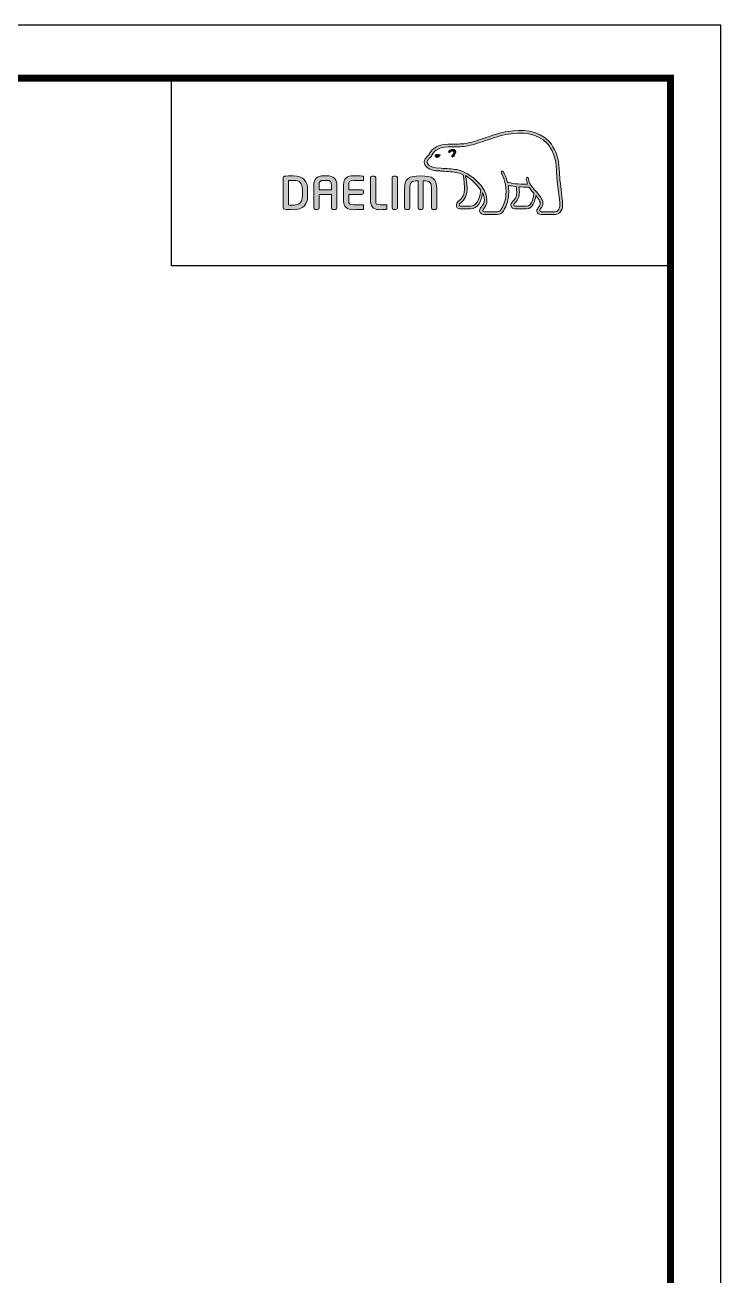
# Model space of a CAD drawing. Extents: x 1797 to 2925, y 0 to 827.
# Drawn here: x 2673.5 to 2925, y 374.5 to 826.8 of the extents above; entities that cross this region are included whole.
import ezdxf

# ---------------------------------------------------------------- set-up
doc = ezdxf.new("R2010")
doc.units = 0
doc.header["$LTSCALE"] = 30
doc.header["$MEASUREMENT"] = 0
doc.layers.get('0').update_dxf_attribs({"linetype": 'CONTINUOUS'})
doc.layers.add('레이어 1', color=7, linetype='CONTINUOUS', lineweight=0)

msp = doc.modelspace()

# ---------------------------------------------------------------- hatches: boundary and pattern name
at = {"layer": '레이어 1'}
h = msp.add_hatch(color=5, dxfattribs=at)
h.dxf.hatch_style = 1
edge = h.paths.add_edge_path(flags=16)
edge.add_spline(control_points=[(2866.13, 759.84), (2865.64, 759.3), (2865.02, 759.29), (2864.99, 759.29), (2864.99, 759.29), (2860.05, 759.29), (2860.05, 759.29), (2859.86, 759.29), (2859.72, 759.34), (2859.63, 759.42), (2859.56, 759.5), (2859.52, 759.61), (2859.52, 759.75), (2859.52, 760.03), (2859.73, 760.28), (2859.94, 760.56), (2860.14, 760.81), (2860.33, 761.06), (2860.44, 761.36), (2860.71, 762.09), (2860.68, 762.87), (2860.36, 763.55), (2859.78, 764.79), (2858.91, 765.76), (2858.07, 766.71), (2858.07, 766.71), (2857.79, 767.02), (2857.79, 767.02), (2856.69, 768.24), (2855.56, 769.5), (2855.48, 771.2), (2855.45, 771.54), (2855.3, 771.75), (2855.08, 771.74), (2855.08, 771.74), (2854.76, 771.58), (2854.75, 771.58), (2854.67, 771.49), (2854.62, 771.35), (2854.62, 771.18), (2854.62, 771.18), (2854.62, 771.12), (2854.62, 771.12), (2854.67, 770.51), (2854.81, 769.9), (2855.07, 769.27), (2855.07, 769.27), (2855.1, 769.21), (2855.1, 769.21), (2855.1, 769.21), (2855.03, 769.21), (2855.03, 769.21), (2851.85, 769.08), (2848.74, 769.68), (2847.82, 769.9), (2847.26, 772.17), (2846.34, 773.68), (2846.3, 773.74), (2846.23, 773.86), (2846.12, 773.95), (2846.01, 773.98), (2846.01, 773.98), (2845.74, 773.94), (2845.71, 773.94), (2845.69, 773.91), (2845.64, 773.84), (2845.54, 773.71), (2845.54, 773.71), (2845.52, 773.59), (2845.52, 773.59), (2845.52, 773.59), (2845.61, 773.29), (2845.61, 773.29), (2845.68, 773.17), (2847.31, 770.32), (2847.31, 766.53), (2847.31, 764.2), (2846.69, 762), (2845.48, 759.99), (2845.2, 759.5), (2844.81, 759.29), (2844.25, 759.29), (2844.25, 759.29), (2839.37, 759.29), (2839.37, 759.29), (2839.21, 759.29), (2838.87, 759.4), (2838.87, 759.76), (2838.87, 759.95), (2839.05, 760.27), (2839.35, 760.61), (2841.38, 762.87), (2840.21, 766.41), (2838.26, 768.73), (2836.38, 770.98), (2833.31, 773.81), (2829.36, 774.51), (2827.96, 774.75), (2825.66, 774.89), (2823.81, 775), (2823.81, 775), (2821.93, 775.11), (2821.93, 775.11), (2820.97, 775.19), (2819.38, 775.78), (2818.89, 776.69), (2818.69, 777.07), (2818.71, 777.46), (2818.97, 777.9), (2819.13, 778.17), (2819.35, 778.4), (2819.63, 778.68), (2819.94, 778.99), (2820.26, 779.31), (2820.5, 779.74), (2820.5, 779.74), (2820.57, 779.87), (2820.57, 779.87), (2821.52, 781.68), (2823.46, 782.63), (2826.34, 782.7), (2826.34, 782.7), (2827.97, 782.72), (2827.97, 782.72), (2829.76, 782.73), (2831.79, 782.74), (2833.46, 783.1), (2835.8, 783.6), (2838.15, 784.41), (2840.22, 785.11), (2840.22, 785.11), (2840.29, 785.13), (2840.29, 785.13), (2842.85, 786.01), (2845.5, 786.92), (2848.21, 787.36), (2852.55, 788.08), (2858.51, 788.05), (2862.25, 783.85), (2863.99, 781.9), (2865.05, 779.22), (2865.42, 775.88), (2865.42, 775.88), (2865.41, 775.89), (2865.39, 775.9), (2865.42, 775.84), (2865.45, 775.46), (2865.6, 773.34), (2865.65, 772.32), (2865.7, 771.26), (2865.96, 769.31), (2865.96, 769.31), (2866.72, 762.76), (2866.72, 762.76), (2866.72, 762.76), (2866.76, 761.96), (2866.76, 761.96), (2866.76, 761.02), (2866.55, 760.31), (2866.13, 759.84)], knot_values=[0, 0, 0, 0, 1, 1, 1, 2, 2, 2, 3, 3, 3, 4, 4, 4, 5, 5, 5, 6, 6, 6, 7, 7, 7, 8, 8, 8, 9, 9, 9, 10, 10, 10, 11, 11, 11, 12, 12, 12, 13, 13, 13, 14, 14, 14, 15, 15, 15, 16, 16, 16, 17, 17, 17, 18, 18, 18, 19, 19, 19, 20, 20, 20, 21, 21, 21, 22, 22, 22, 23, 23, 23, 24, 24, 24, 25, 25, 25, 26, 26, 26, 27, 27, 27, 28, 28, 28, 29, 29, 29, 30, 30, 30, 31, 31, 31, 32, 32, 32, 33, 33, 33, 34, 34, 34, 35, 35, 35, 36, 36, 36, 37, 37, 37, 38, 38, 38, 39, 39, 39, 40, 40, 40, 41, 41, 41, 42, 42, 42, 43, 43, 43, 44, 44, 44, 45, 45, 45, 46, 46, 46, 47, 47, 47, 48, 48, 48, 49, 49, 49, 50, 50, 50, 51, 51, 51, 52, 52, 52, 53, 53, 53, 53], degree=3, periodic=0)
edge = h.paths.add_edge_path(flags=16)
edge.add_spline(control_points=[(2854.69, 761.25), (2854.69, 761.25), (2850.65, 761.25), (2850.65, 761.25), (2850.36, 761.25), (2850.12, 761.49), (2850.12, 761.8), (2850.12, 762.01), (2850.3, 762.28), (2850.48, 762.46), (2851.3, 763.25), (2852.14, 764.33), (2852.14, 766.39), (2852.14, 766.39), (2852.09, 767.32), (2852.09, 767.32), (2852.09, 767.32), (2851.94, 768.23), (2851.94, 768.23), (2851.94, 768.23), (2851.93, 768.29), (2851.93, 768.29), (2851.93, 768.29), (2851.99, 768.28), (2851.99, 768.28), (2852.74, 768.23), (2854.21, 768.15), (2855.6, 768.22), (2855.96, 767.65), (2856.53, 766.92), (2857.37, 765.96), (2857.33, 765.47), (2856.93, 761.25), (2854.69, 761.25)], knot_values=[0, 0, 0, 0, 1, 1, 1, 2, 2, 2, 3, 3, 3, 4, 4, 4, 5, 5, 5, 6, 6, 6, 7, 7, 7, 8, 8, 8, 9, 9, 9, 10, 10, 10, 11, 11, 11, 11], degree=3, periodic=0)
edge = h.paths.add_edge_path(flags=16)
edge.add_spline(control_points=[(2834.44, 761.25), (2834.44, 761.25), (2830.89, 761.25), (2830.89, 761.25), (2830.63, 761.25), (2830.34, 761.47), (2830.34, 761.8), (2830.34, 761.99), (2830.51, 762.24), (2830.81, 762.48), (2831.7, 763.19), (2833.06, 764.27), (2833.21, 767.26), (2833.21, 767.26), (2833.23, 768.07), (2833.23, 768.07), (2833.23, 769.34), (2832.94, 770.87), (2832.66, 772.24), (2832.66, 772.24), (2832.62, 772.38), (2832.62, 772.38), (2832.62, 772.38), (2832.73, 772.29), (2832.73, 772.29), (2833.26, 771.97), (2836.16, 770.01), (2838.21, 767.11), (2838.04, 765.74), (2837.27, 761.25), (2834.44, 761.25)], knot_values=[0, 0, 0, 0, 1, 1, 1, 2, 2, 2, 3, 3, 3, 4, 4, 4, 5, 5, 5, 6, 6, 6, 7, 7, 7, 8, 8, 8, 9, 9, 9, 10, 10, 10, 10], degree=3, periodic=0)
edge = h.paths.add_edge_path()
edge.add_spline(control_points=[(2867.72, 762.86), (2867.72, 762.87), (2866.97, 769.44), (2866.97, 769.44), (2866.69, 771.41), (2866.65, 772.46), (2866.61, 773.39), (2866.61, 773.39), (2866.43, 775.98), (2866.43, 775.98), (2866.03, 779.54), (2864.88, 782.41), (2863.01, 784.51), (2858.96, 789.06), (2852.64, 789.11), (2848.04, 788.35), (2845.23, 787.88), (2842.54, 786.96), (2839.94, 786.07), (2839.94, 786.07), (2839.85, 786.04), (2839.85, 786.04), (2837.82, 785.35), (2835.51, 784.56), (2833.24, 784.08), (2831.69, 783.75), (2829.74, 783.73), (2828.02, 783.72), (2828.02, 783.72), (2826.31, 783.7), (2826.31, 783.7), (2823.04, 783.62), (2820.81, 782.49), (2819.68, 780.33), (2819.68, 780.33), (2819.63, 780.24), (2819.63, 780.24), (2819.44, 779.91), (2819.17, 779.64), (2818.92, 779.39), (2818.65, 779.11), (2818.34, 778.8), (2818.11, 778.41), (2817.87, 778.01), (2817.75, 777.6), (2817.75, 777.2), (2817.75, 776.87), (2817.83, 776.54), (2818, 776.23), (2818.7, 774.91), (2820.68, 774.2), (2821.87, 774.12), (2821.87, 774.12), (2823.61, 774.01), (2823.66, 774.01), (2825.4, 773.91), (2827.79, 773.77), (2829.18, 773.52), (2830, 773.38), (2830.92, 773.09), (2831.78, 772.68), (2831.84, 772.46), (2832.28, 770.49), (2832.28, 768.07), (2832.28, 768.07), (2832.26, 767.3), (2832.26, 767.3), (2832.13, 764.75), (2831.02, 763.86), (2830.2, 763.2), (2830.12, 763.14), (2829.4, 762.53), (2829.34, 761.81), (2829.31, 761.4), (2829.42, 761.02), (2829.67, 760.75), (2829.94, 760.46), (2830.35, 760.31), (2830.89, 760.31), (2830.89, 760.31), (2834.44, 760.31), (2834.44, 760.31), (2837.09, 760.31), (2838.4, 763.17), (2838.8, 765.84), (2838.8, 765.84), (2838.81, 766.22), (2838.81, 766.22), (2838.81, 766.22), (2838.92, 766.03), (2838.92, 766.03), (2839.26, 765.27), (2839.46, 764.37), (2839.46, 763.69), (2839.46, 762.73), (2839.17, 761.9), (2838.6, 761.27), (2838.46, 761.13), (2837.75, 760.4), (2837.75, 759.66), (2837.75, 759.66), (2837.76, 759.54), (2837.76, 759.54), (2837.86, 758.68), (2838.56, 758.29), (2839.21, 758.29), (2839.21, 758.29), (2844.25, 758.29), (2844.25, 758.29), (2845.16, 758.29), (2845.88, 758.7), (2846.35, 759.47), (2847.63, 761.6), (2848.28, 763.91), (2848.28, 766.34), (2848.28, 767.09), (2848.21, 767.9), (2848.07, 768.74), (2848.07, 768.74), (2848.05, 768.81), (2848.05, 768.81), (2848.05, 768.81), (2848.12, 768.79), (2848.12, 768.79), (2848.73, 768.68), (2849.7, 768.51), (2850.91, 768.38), (2850.91, 768.38), (2850.94, 768.37), (2850.94, 768.37), (2850.94, 768.37), (2851.1, 767.45), (2851.1, 767.45), (2851.1, 767.45), (2851.14, 767.23), (2851.14, 767.23), (2851.14, 767.23), (2851.19, 766.41), (2851.19, 766.41), (2851.19, 764.45), (2850.3, 763.6), (2849.82, 763.14), (2849.81, 763.14), (2849.14, 762.46), (2849.07, 761.86), (2849.07, 761.86), (2849.05, 761.67), (2849.05, 761.67), (2849.05, 761.48), (2849.1, 761.11), (2849.43, 760.77), (2849.72, 760.47), (2850.17, 760.31), (2850.77, 760.31), (2850.77, 760.31), (2854.69, 760.31), (2854.69, 760.31), (2857.07, 760.31), (2857.79, 763.34), (2858.08, 765.04), (2858.08, 765.04), (2858.09, 765.21), (2858.09, 765.21), (2858.09, 765.21), (2858.19, 765.09), (2858.19, 765.09), (2858.74, 764.38), (2859.22, 763.6), (2859.45, 763.12), (2859.57, 762.87), (2859.64, 762.59), (2859.64, 762.31), (2859.64, 762.31), (2859.55, 761.74), (2859.55, 761.74), (2859.46, 761.43), (2859.25, 761.15), (2859.04, 760.87), (2858.74, 760.48), (2858.43, 760.07), (2858.43, 759.58), (2858.43, 759.58), (2858.46, 759.31), (2858.46, 759.31), (2858.6, 758.65), (2859.13, 758.29), (2859.95, 758.29), (2859.95, 758.29), (2864.99, 758.29), (2864.99, 758.29), (2865.1, 758.29), (2866.09, 758.31), (2866.86, 759.15), (2867.47, 759.82), (2867.77, 760.73), (2867.77, 761.95), (2867.77, 761.95), (2867.72, 762.85), (2867.72, 762.86)], knot_values=[0, 0, 0, 0, 1, 1, 1, 2, 2, 2, 3, 3, 3, 4, 4, 4, 5, 5, 5, 6, 6, 6, 7, 7, 7, 8, 8, 8, 9, 9, 9, 10, 10, 10, 11, 11, 11, 12, 12, 12, 13, 13, 13, 14, 14, 14, 15, 15, 15, 16, 16, 16, 17, 17, 17, 18, 18, 18, 19, 19, 19, 20, 20, 20, 21, 21, 21, 22, 22, 22, 23, 23, 23, 24, 24, 24, 25, 25, 25, 26, 26, 26, 27, 27, 27, 28, 28, 28, 29, 29, 29, 30, 30, 30, 31, 31, 31, 32, 32, 32, 33, 33, 33, 34, 34, 34, 35, 35, 35, 36, 36, 36, 37, 37, 37, 38, 38, 38, 39, 39, 39, 40, 40, 40, 41, 41, 41, 42, 42, 42, 43, 43, 43, 44, 44, 44, 45, 45, 45, 46, 46, 46, 47, 47, 47, 48, 48, 48, 49, 49, 49, 50, 50, 50, 51, 51, 51, 52, 52, 52, 53, 53, 53, 54, 54, 54, 55, 55, 55, 56, 56, 56, 57, 57, 57, 58, 58, 58, 59, 59, 59, 60, 60, 60, 61, 61, 61, 62, 62, 62, 63, 63, 63, 64, 64, 64, 65, 65, 65, 66, 66, 66, 66], degree=3, periodic=0)
edge = h.paths.add_edge_path(flags=0)
edge.add_spline(control_points=[(2821.78, 779.87), (2821.78, 779.87), (2822.52, 780.2), (2823.43, 779.85), (2823.43, 779.85), (2823.54, 779.8), (2823.39, 779.59), (2822.95, 779), (2822.51, 778.87), (2822.51, 778.87), (2822.51, 778.87), (2822.2, 778.76), (2822.02, 778.97), (2821.66, 779.39), (2821.65, 779.64), (2821.65, 779.64), (2821.65, 779.64), (2821.61, 779.82), (2821.78, 779.87)], knot_values=[0, 0, 0, 0, 1, 1, 1, 2, 2, 2, 3, 3, 3, 4, 4, 4, 5, 5, 5, 6, 6, 6, 6], degree=3, periodic=0)
edge = h.paths.add_edge_path(flags=0)
edge.add_spline(control_points=[(2826.62, 781.21), (2826.51, 781.09), (2826.5, 780.89), (2826.62, 780.79), (2826.74, 780.69), (2826.93, 780.71), (2827.04, 780.83), (2827.1, 780.89), (2827.7, 781.61), (2828.22, 781.24), (2828.41, 781.11), (2828.49, 780.91), (2828.46, 780.66), (2828.42, 780.26), (2828.07, 779.81), (2827.83, 779.65), (2827.69, 779.57), (2827.6, 779.39), (2827.66, 779.25), (2827.73, 779.11), (2827.91, 779.06), (2828.06, 779.13), (2828.49, 779.34), (2829.04, 780.03), (2829.11, 780.68), (2829.16, 781.13), (2828.96, 781.5), (2828.6, 781.75), (2827.83, 782.3), (2826.95, 781.56), (2826.62, 781.21)], knot_values=[0, 0, 0, 0, 1, 1, 1, 2, 2, 2, 3, 3, 3, 4, 4, 4, 5, 5, 5, 6, 6, 6, 7, 7, 7, 8, 8, 8, 9, 9, 9, 10, 10, 10, 10], degree=3, periodic=0)
edge = h.paths.add_edge_path(flags=0)
edge.add_spline(control_points=[(2826.52, 780.68), (2826.52, 780.68), (2826.52, 780.68), (2826.52, 780.68), (2826.52, 780.68), (2826.52, 780.68), (2826.52, 780.68)], knot_values=[0, 0, 0, 0, 1, 1, 1, 2, 2, 2, 2], degree=3, periodic=0)
h = msp.add_hatch(color=5, dxfattribs=at)
h.dxf.hatch_style = 2
edge = h.paths.add_edge_path()
edge.add_spline(control_points=[(2821.78, 779.87), (2821.78, 779.87), (2822.52, 780.2), (2823.43, 779.85), (2823.43, 779.85), (2823.54, 779.8), (2823.39, 779.59), (2822.95, 779), (2822.51, 778.87), (2822.51, 778.87), (2822.51, 778.87), (2822.2, 778.76), (2822.02, 778.97), (2821.66, 779.39), (2821.65, 779.64), (2821.65, 779.64), (2821.65, 779.64), (2821.61, 779.82), (2821.78, 779.87)], knot_values=[0, 0, 0, 0, 1, 1, 1, 2, 2, 2, 3, 3, 3, 4, 4, 4, 5, 5, 5, 6, 6, 6, 6], degree=3, periodic=0)
h = msp.add_hatch(color=5, dxfattribs=at)
h.dxf.hatch_style = 2
edge = h.paths.add_edge_path()
edge.add_spline(control_points=[(2826.62, 781.21), (2826.51, 781.09), (2826.5, 780.89), (2826.62, 780.79), (2826.74, 780.69), (2826.93, 780.71), (2827.04, 780.83), (2827.1, 780.89), (2827.7, 781.61), (2828.22, 781.24), (2828.41, 781.11), (2828.49, 780.91), (2828.46, 780.66), (2828.42, 780.26), (2828.07, 779.81), (2827.83, 779.65), (2827.69, 779.57), (2827.6, 779.39), (2827.66, 779.25), (2827.73, 779.11), (2827.91, 779.06), (2828.06, 779.13), (2828.49, 779.34), (2829.04, 780.03), (2829.11, 780.68), (2829.16, 781.13), (2828.96, 781.5), (2828.6, 781.75), (2827.83, 782.3), (2826.95, 781.56), (2826.62, 781.21)], knot_values=[0, 0, 0, 0, 1, 1, 1, 2, 2, 2, 3, 3, 3, 4, 4, 4, 5, 5, 5, 6, 6, 6, 7, 7, 7, 8, 8, 8, 9, 9, 9, 10, 10, 10, 10], degree=3, periodic=0)
h = msp.add_hatch(color=5, dxfattribs=at)
h.dxf.hatch_style = 2
edge = h.paths.add_edge_path()
edge.add_spline(control_points=[(2773.69, 765.1), (2773.69, 762.8), (2772.65, 761.68), (2770.49, 761.68), (2770.49, 761.68), (2769.01, 761.71), (2768.62, 761.72), (2768.62, 761.72), (2768.62, 770.53), (2768.62, 770.53), (2769.39, 770.61), (2770.48, 770.62), (2770.49, 770.62), (2772.71, 770.62), (2773.69, 769.57), (2773.69, 767.21), (2773.69, 767.21), (2773.69, 765.1), (2773.69, 765.1)], knot_values=[0, 0, 0, 0, 1, 1, 1, 2, 2, 2, 3, 3, 3, 4, 4, 4, 5, 5, 5, 6, 6, 6, 6], degree=3, periodic=0)
edge = h.paths.add_edge_path()
edge.add_spline(control_points=[(2770.49, 772.28), (2769.29, 772.28), (2767.73, 772.2), (2767.22, 772.12), (2766.9, 772.07), (2766.7, 771.83), (2766.7, 771.51), (2766.7, 771.51), (2766.7, 760.79), (2766.7, 760.79), (2766.7, 760.46), (2766.91, 760.23), (2767.24, 760.18), (2767.72, 760.1), (2769.27, 760.03), (2770.49, 760.03), (2773.83, 760.03), (2775.6, 761.78), (2775.6, 765.1), (2775.6, 765.1), (2775.6, 767.21), (2775.6, 767.21), (2775.6, 770.52), (2773.83, 772.28), (2770.49, 772.28)], knot_values=[0, 0, 0, 0, 1, 1, 1, 2, 2, 2, 3, 3, 3, 4, 4, 4, 5, 5, 5, 6, 6, 6, 7, 7, 7, 8, 8, 8, 8], degree=3, periodic=0)
h = msp.add_hatch(color=5, dxfattribs=at)
h.dxf.hatch_style = 2
edge = h.paths.add_edge_path()
edge.add_spline(control_points=[(2784.23, 767.22), (2784.23, 767.22), (2779.72, 767.22), (2779.72, 767.22), (2779.72, 767.39), (2779.72, 768.83), (2779.72, 768.83), (2779.72, 770.33), (2780.17, 770.59), (2781.51, 770.59), (2781.51, 770.59), (2782.45, 770.59), (2782.45, 770.59), (2783.79, 770.59), (2784.23, 770.33), (2784.23, 768.83), (2784.23, 768.83), (2784.23, 767.39), (2784.23, 767.22)], knot_values=[0, 0, 0, 0, 1, 1, 1, 2, 2, 2, 3, 3, 3, 4, 4, 4, 5, 5, 5, 6, 6, 6, 6], degree=3, periodic=0)
edge = h.paths.add_edge_path()
edge.add_spline(control_points=[(2782.45, 772.28), (2782.45, 772.28), (2781.51, 772.28), (2781.51, 772.28), (2778.95, 772.28), (2777.81, 771.21), (2777.81, 768.83), (2777.81, 768.83), (2777.81, 760.67), (2777.81, 760.67), (2777.81, 760.38), (2778.05, 760.14), (2778.32, 760.14), (2778.32, 760.14), (2779.21, 760.14), (2779.21, 760.14), (2779.53, 760.14), (2779.72, 760.41), (2779.72, 760.67), (2779.72, 760.67), (2779.72, 765.36), (2779.72, 765.54), (2779.72, 765.54), (2784.23, 765.54), (2784.23, 765.54), (2784.23, 765.36), (2784.23, 760.67), (2784.23, 760.67), (2784.23, 760.37), (2784.46, 760.14), (2784.75, 760.14), (2784.75, 760.14), (2785.63, 760.14), (2785.63, 760.14), (2785.94, 760.14), (2786.15, 760.41), (2786.15, 760.67), (2786.15, 760.67), (2786.15, 768.83), (2786.15, 768.83), (2786.15, 771.21), (2785.01, 772.28), (2782.45, 772.28)], knot_values=[0, 0, 0, 0, 1, 1, 1, 2, 2, 2, 3, 3, 3, 4, 4, 4, 5, 5, 5, 6, 6, 6, 7, 7, 7, 8, 8, 8, 9, 9, 9, 10, 10, 10, 11, 11, 11, 12, 12, 12, 13, 13, 13, 14, 14, 14, 14], degree=3, periodic=0)
h = msp.add_hatch(color=5, dxfattribs=at)
h.dxf.hatch_style = 2
edge = h.paths.add_edge_path()
edge.add_spline(control_points=[(2788.57, 769.16), (2788.57, 769.16), (2788.57, 763.15), (2788.57, 763.15), (2788.57, 761.05), (2789.77, 760.03), (2792.24, 760.03), (2793.33, 760.03), (2794.82, 760.05), (2795.41, 760.1), (2795.4, 760.1), (2795.7, 760.13), (2795.7, 760.13), (2795.7, 760.13), (2795.78, 760.14), (2795.78, 760.14), (2795.78, 760.14), (2795.78, 761.75), (2795.78, 761.75), (2795.78, 761.75), (2792.26, 761.75), (2792.26, 761.75), (2790.49, 761.75), (2790.49, 762.25), (2790.49, 763.15), (2790.49, 763.15), (2790.49, 765.38), (2790.49, 765.55), (2790.67, 765.55), (2795.23, 765.55), (2795.23, 765.55), (2795.53, 765.55), (2795.77, 765.79), (2795.77, 766.08), (2795.77, 766.08), (2795.77, 766.68), (2795.77, 766.68), (2795.77, 766.97), (2795.53, 767.21), (2795.23, 767.21), (2795.23, 767.21), (2790.67, 767.21), (2790.49, 767.21), (2790.49, 767.38), (2790.49, 769.16), (2790.49, 769.16), (2790.49, 770.06), (2790.49, 770.56), (2792.26, 770.56), (2792.26, 770.56), (2795.78, 770.54), (2795.78, 770.54), (2795.78, 770.54), (2795.78, 772.14), (2795.78, 772.14), (2795.78, 772.14), (2795.41, 772.18), (2795.41, 772.18), (2794.71, 772.24), (2793.12, 772.28), (2792.24, 772.28), (2789.77, 772.28), (2788.57, 771.26), (2788.57, 769.16)], knot_values=[0, 0, 0, 0, 1, 1, 1, 2, 2, 2, 3, 3, 3, 4, 4, 4, 5, 5, 5, 6, 6, 6, 7, 7, 7, 8, 8, 8, 9, 9, 9, 10, 10, 10, 11, 11, 11, 12, 12, 12, 13, 13, 13, 14, 14, 14, 15, 15, 15, 16, 16, 16, 17, 17, 17, 18, 18, 18, 19, 19, 19, 20, 20, 20, 21, 21, 21, 21], degree=3, periodic=0)
h = msp.add_hatch(color=5, dxfattribs=at)
h.dxf.hatch_style = 2
edge = h.paths.add_edge_path()
edge.add_spline(control_points=[(2798.85, 772.17), (2798.55, 772.17), (2798.3, 771.92), (2798.3, 771.64), (2798.3, 771.64), (2798.3, 763.15), (2798.3, 763.15), (2798.3, 760.38), (2800.19, 760.03), (2801.83, 760.03), (2803.04, 760.03), (2803.35, 760.08), (2803.71, 760.14), (2803.71, 760.14), (2803.91, 760.17), (2803.91, 760.17), (2803.91, 760.17), (2804.19, 760.2), (2804.19, 760.2), (2804.19, 760.2), (2804.27, 760.22), (2804.27, 760.22), (2804.27, 760.22), (2804.27, 761.75), (2804.27, 761.75), (2804.27, 761.75), (2801.85, 761.75), (2801.85, 761.75), (2800.21, 761.75), (2800.21, 762.37), (2800.21, 762.97), (2800.21, 762.97), (2800.21, 771.64), (2800.21, 771.64), (2800.21, 771.92), (2799.97, 772.17), (2799.67, 772.17), (2799.67, 772.17), (2798.85, 772.17), (2798.85, 772.17)], knot_values=[0, 0, 0, 0, 1, 1, 1, 2, 2, 2, 3, 3, 3, 4, 4, 4, 5, 5, 5, 6, 6, 6, 7, 7, 7, 8, 8, 8, 9, 9, 9, 10, 10, 10, 11, 11, 11, 12, 12, 12, 13, 13, 13, 13], degree=3, periodic=0)
h = msp.add_hatch(color=5, dxfattribs=at)
h.dxf.hatch_style = 2
edge = h.paths.add_edge_path()
edge.add_spline(control_points=[(2806.64, 772.17), (2806.32, 772.17), (2806.13, 771.9), (2806.13, 771.65), (2806.13, 771.65), (2806.13, 760.67), (2806.13, 760.67), (2806.13, 760.37), (2806.36, 760.14), (2806.64, 760.14), (2806.64, 760.14), (2807.53, 760.14), (2807.53, 760.14), (2807.85, 760.14), (2808.04, 760.41), (2808.04, 760.67), (2808.04, 760.67), (2808.04, 771.65), (2808.04, 771.65), (2808.04, 771.94), (2807.82, 772.17), (2807.53, 772.17), (2807.53, 772.17), (2806.64, 772.17), (2806.64, 772.17)], knot_values=[0, 0, 0, 0, 1, 1, 1, 2, 2, 2, 3, 3, 3, 4, 4, 4, 5, 5, 5, 6, 6, 6, 7, 7, 7, 8, 8, 8, 8], degree=3, periodic=0)
h = msp.add_hatch(color=5, dxfattribs=at)
h.dxf.hatch_style = 2
edge = h.paths.add_edge_path()
edge.add_spline(control_points=[(2810.61, 767.43), (2810.61, 767.43), (2810.61, 760.67), (2810.61, 760.67), (2810.61, 760.37), (2810.84, 760.14), (2811.12, 760.14), (2811.12, 760.14), (2812.03, 760.14), (2812.03, 760.14), (2812.35, 760.14), (2812.54, 760.41), (2812.54, 760.67), (2812.54, 760.67), (2812.54, 767.26), (2812.54, 767.26), (2812.54, 770.17), (2813.03, 770.45), (2815.49, 770.46), (2815.49, 770.28), (2815.49, 760.67), (2815.49, 760.67), (2815.49, 760.36), (2815.71, 760.14), (2816, 760.14), (2816, 760.14), (2816.89, 760.14), (2816.89, 760.14), (2817.2, 760.14), (2817.39, 760.41), (2817.39, 760.67), (2817.39, 760.67), (2817.39, 770.25), (2817.39, 770.44), (2818.54, 770.43), (2819.35, 770.34), (2819.79, 769.9), (2820.25, 769.44), (2820.34, 768.58), (2820.34, 767.26), (2820.34, 767.26), (2820.34, 760.67), (2820.34, 760.67), (2820.34, 760.38), (2820.57, 760.14), (2820.85, 760.14), (2820.85, 760.14), (2821.76, 760.14), (2821.76, 760.14), (2822.08, 760.14), (2822.27, 760.41), (2822.27, 760.67), (2822.27, 760.67), (2822.27, 767.43), (2822.27, 767.43), (2822.27, 771.52), (2820.82, 772.22), (2816.45, 772.22), (2812.07, 772.22), (2810.61, 771.52), (2810.61, 767.43)], knot_values=[0, 0, 0, 0, 1, 1, 1, 2, 2, 2, 3, 3, 3, 4, 4, 4, 5, 5, 5, 6, 6, 6, 7, 7, 7, 8, 8, 8, 9, 9, 9, 10, 10, 10, 11, 11, 11, 12, 12, 12, 13, 13, 13, 14, 14, 14, 15, 15, 15, 16, 16, 16, 17, 17, 17, 18, 18, 18, 19, 19, 19, 20, 20, 20, 20], degree=3, periodic=0)

# ---------------------------------------------------------------- linework, layer by layer
at = {"color": 5, "ltscale": 0.5}
msp.add_line((2726.39, 739.68), (2726.39, 807.6), dxfattribs=at)
at = {"color": 5}
msp.add_line((2834.28, 760.31), (2834.28, 760.31), dxfattribs=at)
at = {"color": 5, "ltscale": 40}
msp.add_line((2906.73, 739.68), (2726.39, 739.68), dxfattribs=at)
at = {"ltscale": 0.5}
msp.add_lwpolyline([(1796.59, 0), (2924.99, 0), (2924.99, 826.8), (1796.59, 826.8)], close=True, dxfattribs=at)
at = {"color": 5, "linetype": 'ByBlock', "lineweight": 200, "const_width": 2.6}
msp.add_lwpolyline([(1814.73, 35.4), (2906.73, 35.4), (2906.73, 807.6), (1814.73, 807.6)], close=True, dxfattribs=at)
at = {"layer": '레이어 1', "color": 5}
for points, knots in [([(2867.72, 762.86), (2867.72, 762.87), (2866.97, 769.44), (2866.97, 769.44), (2866.69, 771.41), (2866.65, 772.46), (2866.61, 773.39), (2866.61, 773.39), (2866.43, 775.98), (2866.43, 775.98), (2866.03, 779.54), (2864.88, 782.41), (2863.01, 784.51), (2858.96, 789.06), (2852.64, 789.11), (2848.04, 788.35), (2845.23, 787.88), (2842.54, 786.96), (2839.94, 786.07), (2839.94, 786.07), (2839.85, 786.04), (2839.85, 786.04), (2837.82, 785.35), (2835.51, 784.56), (2833.24, 784.08), (2831.69, 783.75), (2829.74, 783.73), (2828.02, 783.72), (2828.02, 783.72), (2826.31, 783.7), (2826.31, 783.7), (2823.04, 783.62), (2820.81, 782.49), (2819.68, 780.33), (2819.68, 780.33), (2819.63, 780.24), (2819.63, 780.24), (2819.44, 779.91), (2819.17, 779.64), (2818.92, 779.39), (2818.65, 779.11), (2818.34, 778.8), (2818.11, 778.41), (2817.87, 778.01), (2817.75, 777.6), (2817.75, 777.2), (2817.75, 776.87), (2817.83, 776.54), (2818, 776.23), (2818.7, 774.91), (2820.68, 774.2), (2821.87, 774.12), (2821.87, 774.12), (2823.61, 774.01), (2823.66, 774.01), (2825.4, 773.91), (2827.79, 773.77), (2829.18, 773.52), (2830, 773.38), (2830.92, 773.09), (2831.78, 772.68), (2831.84, 772.46), (2832.28, 770.49), (2832.28, 768.07), (2832.28, 768.07), (2832.26, 767.3), (2832.26, 767.3), (2832.13, 764.75), (2831.02, 763.86), (2830.2, 763.2), (2830.12, 763.14), (2829.4, 762.53), (2829.34, 761.81), (2829.31, 761.4), (2829.42, 761.02), (2829.67, 760.75), (2829.94, 760.46), (2830.35, 760.31), (2830.89, 760.31), (2830.89, 760.31), (2834.44, 760.31), (2834.44, 760.31), (2837.09, 760.31), (2838.4, 763.17), (2838.8, 765.84), (2838.8, 765.84), (2838.81, 766.22), (2838.81, 766.22), (2838.81, 766.22), (2838.92, 766.03), (2838.92, 766.03), (2839.26, 765.27), (2839.46, 764.37), (2839.46, 763.69), (2839.46, 762.73), (2839.17, 761.9), (2838.6, 761.27), (2838.46, 761.13), (2837.75, 760.4), (2837.75, 759.66), (2837.75, 759.66), (2837.76, 759.54), (2837.76, 759.54), (2837.86, 758.68), (2838.56, 758.29), (2839.21, 758.29), (2839.21, 758.29), (2844.25, 758.29), (2844.25, 758.29), (2845.16, 758.29), (2845.88, 758.7), (2846.35, 759.47), (2847.63, 761.6), (2848.28, 763.91), (2848.28, 766.34), (2848.28, 767.09), (2848.21, 767.9), (2848.07, 768.74), (2848.07, 768.74), (2848.05, 768.81), (2848.05, 768.81), (2848.05, 768.81), (2848.12, 768.79), (2848.12, 768.79), (2848.73, 768.68), (2849.7, 768.51), (2850.91, 768.38), (2850.91, 768.38), (2850.94, 768.37), (2850.94, 768.37), (2850.94, 768.37), (2851.1, 767.45), (2851.1, 767.45), (2851.1, 767.45), (2851.14, 767.23), (2851.14, 767.23), (2851.14, 767.23), (2851.19, 766.41), (2851.19, 766.41), (2851.19, 764.45), (2850.3, 763.6), (2849.82, 763.14), (2849.81, 763.14), (2849.14, 762.46), (2849.07, 761.86), (2849.07, 761.86), (2849.05, 761.67), (2849.05, 761.67), (2849.05, 761.48), (2849.1, 761.11), (2849.43, 760.77), (2849.72, 760.47), (2850.17, 760.31), (2850.77, 760.31), (2850.77, 760.31), (2854.69, 760.31), (2854.69, 760.31), (2857.07, 760.31), (2857.79, 763.34), (2858.08, 765.04), (2858.08, 765.04), (2858.09, 765.21), (2858.09, 765.21), (2858.09, 765.21), (2858.19, 765.09), (2858.19, 765.09), (2858.74, 764.38), (2859.22, 763.6), (2859.45, 763.12), (2859.57, 762.87), (2859.64, 762.59), (2859.64, 762.31), (2859.64, 762.31), (2859.55, 761.74), (2859.55, 761.74), (2859.46, 761.43), (2859.25, 761.15), (2859.04, 760.87), (2858.74, 760.48), (2858.43, 760.07), (2858.43, 759.58), (2858.43, 759.58), (2858.46, 759.31), (2858.46, 759.31), (2858.6, 758.65), (2859.13, 758.29), (2859.95, 758.29), (2859.95, 758.29), (2864.99, 758.29), (2864.99, 758.29), (2865.1, 758.29), (2866.09, 758.31), (2866.86, 759.15), (2867.47, 759.82), (2867.77, 760.73), (2867.77, 761.95), (2867.77, 761.95), (2867.72, 762.85), (2867.72, 762.86)], [0, 0, 0, 0, 1, 1, 1, 2, 2, 2, 3, 3, 3, 4, 4, 4, 5, 5, 5, 6, 6, 6, 7, 7, 7, 8, 8, 8, 9, 9, 9, 10, 10, 10, 11, 11, 11, 12, 12, 12, 13, 13, 13, 14, 14, 14, 15, 15, 15, 16, 16, 16, 17, 17, 17, 18, 18, 18, 19, 19, 19, 20, 20, 20, 21, 21, 21, 22, 22, 22, 23, 23, 23, 24, 24, 24, 25, 25, 25, 26, 26, 26, 27, 27, 27, 28, 28, 28, 29, 29, 29, 30, 30, 30, 31, 31, 31, 32, 32, 32, 33, 33, 33, 34, 34, 34, 35, 35, 35, 36, 36, 36, 37, 37, 37, 38, 38, 38, 39, 39, 39, 40, 40, 40, 41, 41, 41, 42, 42, 42, 43, 43, 43, 44, 44, 44, 45, 45, 45, 46, 46, 46, 47, 47, 47, 48, 48, 48, 49, 49, 49, 50, 50, 50, 51, 51, 51, 52, 52, 52, 53, 53, 53, 54, 54, 54, 55, 55, 55, 56, 56, 56, 57, 57, 57, 58, 58, 58, 59, 59, 59, 60, 60, 60, 61, 61, 61, 62, 62, 62, 63, 63, 63, 64, 64, 64, 65, 65, 65, 66, 66, 66, 66]), ([(2821.78, 779.87), (2821.78, 779.87), (2822.52, 780.2), (2823.43, 779.85), (2823.43, 779.85), (2823.54, 779.8), (2823.39, 779.59), (2822.95, 779), (2822.51, 778.87), (2822.51, 778.87), (2822.51, 778.87), (2822.2, 778.76), (2822.02, 778.97), (2821.66, 779.39), (2821.65, 779.64), (2821.65, 779.64), (2821.65, 779.64), (2821.61, 779.82), (2821.78, 779.87)], [0, 0, 0, 0, 1, 1, 1, 2, 2, 2, 3, 3, 3, 4, 4, 4, 5, 5, 5, 6, 6, 6, 6]), ([(2826.62, 781.21), (2826.51, 781.09), (2826.5, 780.89), (2826.62, 780.79), (2826.74, 780.69), (2826.93, 780.71), (2827.04, 780.83), (2827.1, 780.89), (2827.7, 781.61), (2828.22, 781.24), (2828.41, 781.11), (2828.49, 780.91), (2828.46, 780.66), (2828.42, 780.26), (2828.07, 779.81), (2827.83, 779.65), (2827.69, 779.57), (2827.6, 779.39), (2827.66, 779.25), (2827.73, 779.11), (2827.91, 779.06), (2828.06, 779.13), (2828.49, 779.34), (2829.04, 780.03), (2829.11, 780.68), (2829.16, 781.13), (2828.96, 781.5), (2828.6, 781.75), (2827.83, 782.3), (2826.95, 781.56), (2826.62, 781.21)], [0, 0, 0, 0, 1, 1, 1, 2, 2, 2, 3, 3, 3, 4, 4, 4, 5, 5, 5, 6, 6, 6, 7, 7, 7, 8, 8, 8, 9, 9, 9, 10, 10, 10, 10]), ([(2826.52, 780.68), (2826.52, 780.68), (2826.52, 780.68), (2826.52, 780.68), (2826.52, 780.68), (2826.52, 780.68), (2826.52, 780.68)], [0, 0, 0, 0, 1, 1, 1, 2, 2, 2, 2]), ([(2770.49, 772.28), (2769.29, 772.28), (2767.73, 772.2), (2767.22, 772.12), (2766.9, 772.07), (2766.7, 771.83), (2766.7, 771.51), (2766.7, 771.51), (2766.7, 760.79), (2766.7, 760.79), (2766.7, 760.46), (2766.91, 760.23), (2767.24, 760.18), (2767.72, 760.1), (2769.27, 760.03), (2770.49, 760.03), (2773.83, 760.03), (2775.6, 761.78), (2775.6, 765.1), (2775.6, 765.1), (2775.6, 767.21), (2775.6, 767.21), (2775.6, 770.52), (2773.83, 772.28), (2770.49, 772.28)], [0, 0, 0, 0, 1, 1, 1, 2, 2, 2, 3, 3, 3, 4, 4, 4, 5, 5, 5, 6, 6, 6, 7, 7, 7, 8, 8, 8, 8]), ([(2773.69, 765.1), (2773.69, 762.8), (2772.65, 761.68), (2770.49, 761.68), (2770.49, 761.68), (2769.01, 761.71), (2768.62, 761.72), (2768.62, 761.72), (2768.62, 770.53), (2768.62, 770.53), (2769.39, 770.61), (2770.48, 770.62), (2770.49, 770.62), (2772.71, 770.62), (2773.69, 769.57), (2773.69, 767.21), (2773.69, 767.21), (2773.69, 765.1), (2773.69, 765.1)], [0, 0, 0, 0, 1, 1, 1, 2, 2, 2, 3, 3, 3, 4, 4, 4, 5, 5, 5, 6, 6, 6, 6]), ([(2782.45, 772.28), (2782.45, 772.28), (2781.51, 772.28), (2781.51, 772.28), (2778.95, 772.28), (2777.81, 771.21), (2777.81, 768.83), (2777.81, 768.83), (2777.81, 760.67), (2777.81, 760.67), (2777.81, 760.38), (2778.05, 760.14), (2778.32, 760.14), (2778.32, 760.14), (2779.21, 760.14), (2779.21, 760.14), (2779.53, 760.14), (2779.72, 760.41), (2779.72, 760.67), (2779.72, 760.67), (2779.72, 765.36), (2779.72, 765.54), (2779.72, 765.54), (2784.23, 765.54), (2784.23, 765.54), (2784.23, 765.36), (2784.23, 760.67), (2784.23, 760.67), (2784.23, 760.37), (2784.46, 760.14), (2784.75, 760.14), (2784.75, 760.14), (2785.63, 760.14), (2785.63, 760.14), (2785.94, 760.14), (2786.15, 760.41), (2786.15, 760.67), (2786.15, 760.67), (2786.15, 768.83), (2786.15, 768.83), (2786.15, 771.21), (2785.01, 772.28), (2782.45, 772.28)], [0, 0, 0, 0, 1, 1, 1, 2, 2, 2, 3, 3, 3, 4, 4, 4, 5, 5, 5, 6, 6, 6, 7, 7, 7, 8, 8, 8, 9, 9, 9, 10, 10, 10, 11, 11, 11, 12, 12, 12, 13, 13, 13, 14, 14, 14, 14]), ([(2784.23, 767.22), (2784.23, 767.22), (2779.72, 767.22), (2779.72, 767.22), (2779.72, 767.39), (2779.72, 768.83), (2779.72, 768.83), (2779.72, 770.33), (2780.17, 770.59), (2781.51, 770.59), (2781.51, 770.59), (2782.45, 770.59), (2782.45, 770.59), (2783.79, 770.59), (2784.23, 770.33), (2784.23, 768.83), (2784.23, 768.83), (2784.23, 767.39), (2784.23, 767.22)], [0, 0, 0, 0, 1, 1, 1, 2, 2, 2, 3, 3, 3, 4, 4, 4, 5, 5, 5, 6, 6, 6, 6]), ([(2788.57, 769.16), (2788.57, 769.16), (2788.57, 763.15), (2788.57, 763.15), (2788.57, 761.05), (2789.77, 760.03), (2792.24, 760.03), (2793.33, 760.03), (2794.82, 760.05), (2795.41, 760.1), (2795.4, 760.1), (2795.7, 760.13), (2795.7, 760.13), (2795.7, 760.13), (2795.78, 760.14), (2795.78, 760.14), (2795.78, 760.14), (2795.78, 761.75), (2795.78, 761.75), (2795.78, 761.75), (2792.26, 761.75), (2792.26, 761.75), (2790.49, 761.75), (2790.49, 762.25), (2790.49, 763.15), (2790.49, 763.15), (2790.49, 765.38), (2790.49, 765.55), (2790.67, 765.55), (2795.23, 765.55), (2795.23, 765.55), (2795.53, 765.55), (2795.77, 765.79), (2795.77, 766.08), (2795.77, 766.08), (2795.77, 766.68), (2795.77, 766.68), (2795.77, 766.97), (2795.53, 767.21), (2795.23, 767.21), (2795.23, 767.21), (2790.67, 767.21), (2790.49, 767.21), (2790.49, 767.38), (2790.49, 769.16), (2790.49, 769.16), (2790.49, 770.06), (2790.49, 770.56), (2792.26, 770.56), (2792.26, 770.56), (2795.78, 770.54), (2795.78, 770.54), (2795.78, 770.54), (2795.78, 772.14), (2795.78, 772.14), (2795.78, 772.14), (2795.41, 772.18), (2795.41, 772.18), (2794.71, 772.24), (2793.12, 772.28), (2792.24, 772.28), (2789.77, 772.28), (2788.57, 771.26), (2788.57, 769.16)], [0, 0, 0, 0, 1, 1, 1, 2, 2, 2, 3, 3, 3, 4, 4, 4, 5, 5, 5, 6, 6, 6, 7, 7, 7, 8, 8, 8, 9, 9, 9, 10, 10, 10, 11, 11, 11, 12, 12, 12, 13, 13, 13, 14, 14, 14, 15, 15, 15, 16, 16, 16, 17, 17, 17, 18, 18, 18, 19, 19, 19, 20, 20, 20, 21, 21, 21, 21]), ([(2798.85, 772.17), (2798.55, 772.17), (2798.3, 771.92), (2798.3, 771.64), (2798.3, 771.64), (2798.3, 763.15), (2798.3, 763.15), (2798.3, 760.38), (2800.19, 760.03), (2801.83, 760.03), (2803.04, 760.03), (2803.35, 760.08), (2803.71, 760.14), (2803.71, 760.14), (2803.91, 760.17), (2803.91, 760.17), (2803.91, 760.17), (2804.19, 760.2), (2804.19, 760.2), (2804.19, 760.2), (2804.27, 760.22), (2804.27, 760.22), (2804.27, 760.22), (2804.27, 761.75), (2804.27, 761.75), (2804.27, 761.75), (2801.85, 761.75), (2801.85, 761.75), (2800.21, 761.75), (2800.21, 762.37), (2800.21, 762.97), (2800.21, 762.97), (2800.21, 771.64), (2800.21, 771.64), (2800.21, 771.92), (2799.97, 772.17), (2799.67, 772.17), (2799.67, 772.17), (2798.85, 772.17), (2798.85, 772.17)], [0, 0, 0, 0, 1, 1, 1, 2, 2, 2, 3, 3, 3, 4, 4, 4, 5, 5, 5, 6, 6, 6, 7, 7, 7, 8, 8, 8, 9, 9, 9, 10, 10, 10, 11, 11, 11, 12, 12, 12, 13, 13, 13, 13]), ([(2806.64, 772.17), (2806.32, 772.17), (2806.13, 771.9), (2806.13, 771.65), (2806.13, 771.65), (2806.13, 760.67), (2806.13, 760.67), (2806.13, 760.37), (2806.36, 760.14), (2806.64, 760.14), (2806.64, 760.14), (2807.53, 760.14), (2807.53, 760.14), (2807.85, 760.14), (2808.04, 760.41), (2808.04, 760.67), (2808.04, 760.67), (2808.04, 771.65), (2808.04, 771.65), (2808.04, 771.94), (2807.82, 772.17), (2807.53, 772.17), (2807.53, 772.17), (2806.64, 772.17), (2806.64, 772.17)], [0, 0, 0, 0, 1, 1, 1, 2, 2, 2, 3, 3, 3, 4, 4, 4, 5, 5, 5, 6, 6, 6, 7, 7, 7, 8, 8, 8, 8]), ([(2810.61, 767.43), (2810.61, 767.43), (2810.61, 760.67), (2810.61, 760.67), (2810.61, 760.37), (2810.84, 760.14), (2811.12, 760.14), (2811.12, 760.14), (2812.03, 760.14), (2812.03, 760.14), (2812.35, 760.14), (2812.54, 760.41), (2812.54, 760.67), (2812.54, 760.67), (2812.54, 767.26), (2812.54, 767.26), (2812.54, 770.17), (2813.03, 770.45), (2815.49, 770.46), (2815.49, 770.28), (2815.49, 760.67), (2815.49, 760.67), (2815.49, 760.36), (2815.71, 760.14), (2816, 760.14), (2816, 760.14), (2816.89, 760.14), (2816.89, 760.14), (2817.2, 760.14), (2817.39, 760.41), (2817.39, 760.67), (2817.39, 760.67), (2817.39, 770.25), (2817.39, 770.44), (2818.54, 770.43), (2819.35, 770.34), (2819.79, 769.9), (2820.25, 769.44), (2820.34, 768.58), (2820.34, 767.26), (2820.34, 767.26), (2820.34, 760.67), (2820.34, 760.67), (2820.34, 760.38), (2820.57, 760.14), (2820.85, 760.14), (2820.85, 760.14), (2821.76, 760.14), (2821.76, 760.14), (2822.08, 760.14), (2822.27, 760.41), (2822.27, 760.67), (2822.27, 760.67), (2822.27, 767.43), (2822.27, 767.43), (2822.27, 771.52), (2820.82, 772.22), (2816.45, 772.22), (2812.07, 772.22), (2810.61, 771.52), (2810.61, 767.43)], [0, 0, 0, 0, 1, 1, 1, 2, 2, 2, 3, 3, 3, 4, 4, 4, 5, 5, 5, 6, 6, 6, 7, 7, 7, 8, 8, 8, 9, 9, 9, 10, 10, 10, 11, 11, 11, 12, 12, 12, 13, 13, 13, 14, 14, 14, 15, 15, 15, 16, 16, 16, 17, 17, 17, 18, 18, 18, 19, 19, 19, 20, 20, 20, 20]), ([(2834.44, 761.25), (2834.44, 761.25), (2830.89, 761.25), (2830.89, 761.25), (2830.63, 761.25), (2830.34, 761.47), (2830.34, 761.8), (2830.34, 761.99), (2830.51, 762.24), (2830.81, 762.48), (2831.7, 763.19), (2833.06, 764.27), (2833.21, 767.26), (2833.21, 767.26), (2833.23, 768.07), (2833.23, 768.07), (2833.23, 769.34), (2832.94, 770.87), (2832.66, 772.24), (2832.66, 772.24), (2832.62, 772.38), (2832.62, 772.38), (2832.62, 772.38), (2832.73, 772.29), (2832.73, 772.29), (2833.26, 771.97), (2836.16, 770.01), (2838.21, 767.11), (2838.04, 765.74), (2837.27, 761.25), (2834.44, 761.25)], [0, 0, 0, 0, 1, 1, 1, 2, 2, 2, 3, 3, 3, 4, 4, 4, 5, 5, 5, 6, 6, 6, 7, 7, 7, 8, 8, 8, 9, 9, 9, 10, 10, 10, 10]), ([(2845.61, 773.29), (2845.68, 773.17), (2847.31, 770.32), (2847.31, 766.53), (2847.31, 764.2), (2846.69, 762), (2845.48, 759.99)], [24, 24, 24, 24, 25, 25, 25, 26, 26, 26, 26]), ([(2854.69, 761.25), (2854.69, 761.25), (2850.65, 761.25), (2850.65, 761.25), (2850.36, 761.25), (2850.12, 761.49), (2850.12, 761.8), (2850.12, 762.01), (2850.3, 762.28), (2850.48, 762.46), (2851.3, 763.25), (2852.14, 764.33), (2852.14, 766.39), (2852.14, 766.39), (2852.09, 767.32), (2852.09, 767.32), (2852.09, 767.32), (2851.94, 768.23), (2851.94, 768.23), (2851.94, 768.23), (2851.93, 768.29), (2851.93, 768.29), (2851.93, 768.29), (2851.99, 768.28), (2851.99, 768.28), (2852.74, 768.23), (2854.21, 768.15), (2855.6, 768.22), (2855.96, 767.65), (2856.53, 766.92), (2857.37, 765.96), (2857.33, 765.47), (2856.93, 761.25), (2854.69, 761.25)], [0, 0, 0, 0, 1, 1, 1, 2, 2, 2, 3, 3, 3, 4, 4, 4, 5, 5, 5, 6, 6, 6, 7, 7, 7, 8, 8, 8, 9, 9, 9, 10, 10, 10, 11, 11, 11, 11]), ([(2839.37, 759.29), (2839.21, 759.29), (2838.87, 759.4), (2838.87, 759.76), (2838.87, 759.95), (2839.05, 760.27), (2839.35, 760.61)], [28, 28, 28, 28, 29, 29, 29, 30, 30, 30, 30]), ([(2859.63, 759.42), (2859.56, 759.5), (2859.52, 759.61), (2859.52, 759.75), (2859.52, 760.03), (2859.73, 760.28), (2859.94, 760.56)], [3, 3, 3, 3, 4, 4, 4, 5, 5, 5, 5])]:
    msp.add_open_spline(points, degree=3, knots=knots, dxfattribs=at)
for points in [[(2840.29, 785.13), (2842.85, 786.01), (2845.5, 786.92), (2848.21, 787.36)], [(2848.21, 787.36), (2852.55, 788.08), (2858.51, 788.05), (2862.25, 783.85)], [(2820.57, 779.87), (2821.52, 781.68), (2823.46, 782.63), (2826.34, 782.7)], [(2826.34, 782.7), (2826.34, 782.7), (2827.97, 782.72), (2827.97, 782.72)], [(2827.97, 782.72), (2829.76, 782.73), (2831.79, 782.74), (2833.46, 783.1)], [(2833.46, 783.1), (2835.8, 783.6), (2838.15, 784.41), (2840.22, 785.11)], [(2840.22, 785.11), (2840.22, 785.11), (2840.29, 785.13), (2840.29, 785.13)], [(2862.25, 783.85), (2863.99, 781.9), (2865.05, 779.22), (2865.42, 775.88)], [(2818.97, 777.9), (2819.13, 778.17), (2819.35, 778.4), (2819.63, 778.68)], [(2819.63, 778.68), (2819.94, 778.99), (2820.26, 779.31), (2820.5, 779.74)], [(2820.5, 779.74), (2820.5, 779.74), (2820.57, 779.87), (2820.57, 779.87)], [(2818.89, 776.69), (2818.69, 777.07), (2818.71, 777.46), (2818.97, 777.9)], [(2821.93, 775.11), (2820.97, 775.19), (2819.38, 775.78), (2818.89, 776.69)], [(2823.81, 775), (2823.81, 775), (2821.93, 775.11), (2821.93, 775.11)], [(2829.36, 774.51), (2827.96, 774.75), (2825.66, 774.89), (2823.81, 775)], [(2838.26, 768.73), (2836.38, 770.98), (2833.31, 773.81), (2829.36, 774.51)], [(2845.54, 773.71), (2845.54, 773.71), (2845.52, 773.59), (2845.52, 773.59)], [(2845.52, 773.59), (2845.52, 773.59), (2845.61, 773.29), (2845.61, 773.29)], [(2845.71, 773.94), (2845.69, 773.91), (2845.64, 773.84), (2845.54, 773.71)], [(2846.01, 773.98), (2846.01, 773.98), (2845.74, 773.94), (2845.71, 773.94)], [(2846.3, 773.74), (2846.23, 773.86), (2846.12, 773.95), (2846.01, 773.98)], [(2847.82, 769.9), (2847.26, 772.17), (2846.34, 773.68), (2846.3, 773.74)], [(2865.42, 775.88), (2865.42, 775.88), (2865.41, 775.89), (2865.39, 775.9)], [(2865.39, 775.9), (2865.42, 775.84), (2865.45, 775.46), (2865.6, 773.34)], [(2855.03, 769.21), (2851.85, 769.08), (2848.74, 769.68), (2847.82, 769.9)], [(2854.75, 771.58), (2854.67, 771.49), (2854.62, 771.35), (2854.62, 771.18)], [(2854.62, 771.18), (2854.62, 771.18), (2854.62, 771.12), (2854.62, 771.12)], [(2854.62, 771.12), (2854.67, 770.51), (2854.81, 769.9), (2855.07, 769.27)], [(2855.08, 771.74), (2855.08, 771.74), (2854.76, 771.58), (2854.75, 771.58)], [(2855.1, 769.21), (2855.1, 769.21), (2855.03, 769.21), (2855.03, 769.21)], [(2855.07, 769.27), (2855.07, 769.27), (2855.1, 769.21), (2855.1, 769.21)], [(2855.48, 771.2), (2855.45, 771.54), (2855.3, 771.75), (2855.08, 771.74)], [(2857.79, 767.02), (2856.69, 768.24), (2855.56, 769.5), (2855.48, 771.2)], [(2865.6, 773.34), (2865.65, 772.32), (2865.7, 771.26), (2865.96, 769.31)], [(2865.96, 769.31), (2865.96, 769.31), (2866.72, 762.76), (2866.72, 762.76)], [(2839.35, 760.61), (2841.38, 762.87), (2840.21, 766.41), (2838.26, 768.73)], [(2858.07, 766.71), (2858.07, 766.71), (2857.79, 767.02), (2857.79, 767.02)], [(2860.36, 763.55), (2859.78, 764.79), (2858.91, 765.76), (2858.07, 766.71)], [(2845.48, 759.99), (2845.2, 759.5), (2844.81, 759.29), (2844.25, 759.29)], [(2859.94, 760.56), (2860.14, 760.81), (2860.33, 761.06), (2860.44, 761.36)], [(2860.44, 761.36), (2860.71, 762.09), (2860.68, 762.87), (2860.36, 763.55)], [(2866.76, 761.96), (2866.76, 761.02), (2866.55, 760.31), (2866.13, 759.84)], [(2866.72, 762.76), (2866.72, 762.76), (2866.76, 761.96), (2866.76, 761.96)], [(2844.25, 759.29), (2844.25, 759.29), (2839.37, 759.29), (2839.37, 759.29)], [(2860.05, 759.29), (2859.86, 759.29), (2859.72, 759.34), (2859.63, 759.42)], [(2864.99, 759.29), (2864.99, 759.29), (2860.05, 759.29), (2860.05, 759.29)], [(2866.13, 759.84), (2865.64, 759.3), (2865.02, 759.29), (2864.99, 759.29)]]:
    msp.add_open_spline(points, degree=3, dxfattribs=at)

doc.saveas('drawing.dxf')
